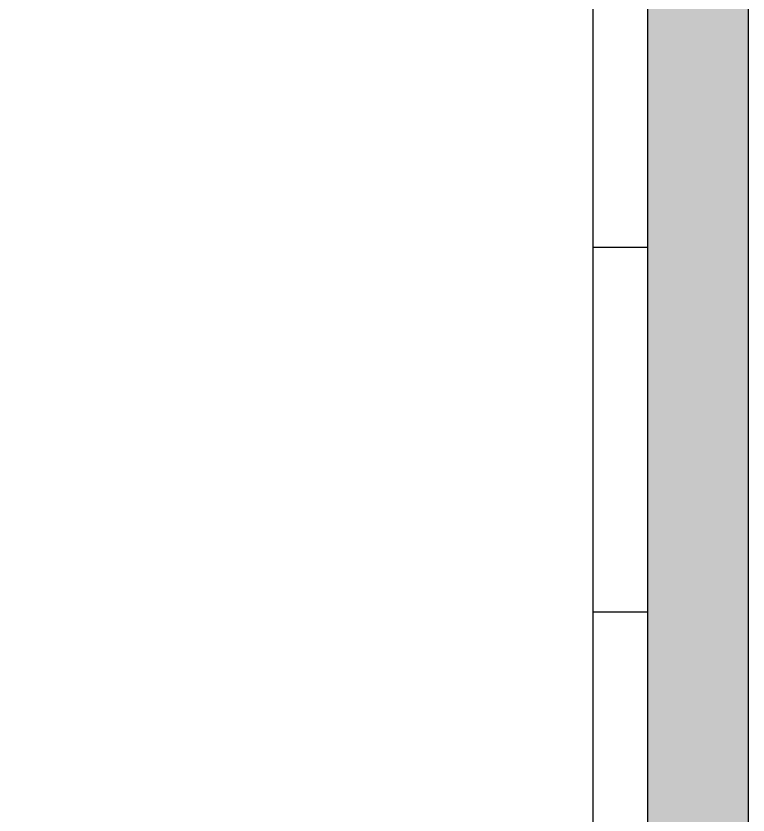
# Model space of a CAD drawing. Header units: millimetres. Extents: x 0 to 460316, y -63250 to 103204.
# Drawn here: x 223920 to 225928, y 88764 to 90954 of the extents above; entities that cross this region are included whole.
import ezdxf
from ezdxf.enums import TextEntityAlignment as Align

# ---------------------------------------------------------------- set-up
doc = ezdxf.new("R2010")
doc.units = ezdxf.units.MM
doc.header["$LTSCALE"] = 25
for name, color, linetype in [('2-con', 2, 'Continuous'), ('ac-Ref', 8, 'Continuous'), ('ac-wall-fin', 3, 'Continuous'), ('FORM(YOURNAME)-11', 1, 'Continuous')]:
    doc.layers.add(name, color=color, linetype=linetype)
doc.styles.add('YOURNAME', font='HY울릉도M.TTF')

# ---------------------------------------------------------------- blocks, each defined once
blk = doc.blocks.new('A$C43c8e90a')
at = {"layer": 'ac-Ref'}
h = blk.add_hatch(color=256, dxfattribs=at)
h.dxf.hatch_style = 1
h.paths.add_polyline_path([(6388.4, 12355.1), (5843.4, 12355.1), (5843.4, 13365.1), (6408.4, 13365.1), (6408.4, 13565.1), (5643.4, 13565.1), (5643.4, 12155.1), (6118.4, 12155.1), (6118.4, 8981.7), (6388.4, 8981.7)])
h.paths.add_polyline_path([(9278.4, 11521.7), (9278.4, 13766.7), (9048.4, 13766.7), (9048.4, 13365.1), (9088.4, 13365.1), (9088.4, 9190.1), (7318.4, 9190.1), (7318.4, 8981.7), (9278.4, 8981.7)])
h.paths.add_polyline_path([(13256.4, 11394.7), (13523.4, 11394.7), (13523.4, 11595.6), (13258.4, 11595.6), (13258.4, 12366.7), (12390.4, 12366.7), (12390.4, 12166.7), (13080.4, 12166.7), (13080.4, 9191.7), (12268.4, 9191.7), (12268.4, 9056.7), (13263.4, 9056.7), (13263.4, 9256.7), (13256.4, 9256.7)])
h.paths.add_polyline_path([(15023.4, 13621.7), (14048.4, 13621.7), (14048.4, 13421.7), (14823.4, 13421.7), (14823.4, 12631.7), (14188.4, 12631.7), (14188.4, 11595.6), (14103.4, 11595.6), (14103.4, 11394.7), (14738.4, 11394.7), (14738.4, 9256.7), (14738.4, 9056.7), (14748.4, 9056.7), (14748.4, 4116.7), (13961.4, 4116.7), (13961.4, 3924.7), (14914.4, 3924.7), (14914.4, 2844.7), (14024.4, 2844.7), (14024.4, 2644.7), (15023.4, 2644.7)])
h.paths.add_polyline_path([(11190.4, 12366.7), (10665.4, 12366.7), (10665.4, 11521.7), (10940.4, 11521.7), (10940.4, 12166.7), (11190.4, 12166.7)])
h.paths.add_polyline_path([(12933.4, 7896.7), (11883.4, 7896.7), (11883.4, 7696.7), (12933.4, 7696.7)])
h.paths.add_polyline_path([(10856.4, 7896.7), (10646.4, 7896.7), (10646.4, 3924.7), (11261.4, 3924.7), (11261.4, 4116.7), (10856.4, 4116.7)])
h.paths.add_polyline_path([(10936.4, 2844.7), (10736.4, 2844.7), (10736.4, 2274.7), (10936.4, 2274.7)])
h.paths.add_polyline_path([(6216.4, 3944.7), (6846.4, 3944.7), (6846.4, 4144.7), (6128.4, 4144.7), (6128.4, 7599.7), (5938.4, 7599.7), (5938.4, 2659.7), (5923.4, 2659.7), (5923.4, 2459.7), (6016.4, 2459.7), (6016.4, 2274.7), (6936.4, 2274.7), (6936.4, 2474.7), (6216.4, 2474.7)])
h.paths.add_polyline_path([(2923.4, 7399.7), (5008.4, 7399.7), (5008.4, 7599.7), (2958.4, 7599.7), (2958.4, 9764.7), (4558.4, 9764.7), (4558.4, 8364.7), (4758.4, 8364.7), (4758.4, 10361.7), (5178.4, 10361.7), (5178.4, 10561.7), (4558.4, 10561.7), (4558.4, 9934.7), (2723.4, 9934.7), (2723.4, 2459.7), (3343.4, 2459.7), (3343.4, 2659.7), (2923.4, 2659.7)])
h = blk.add_hatch(color=256, dxfattribs=at)
h.dxf.hatch_style = 1
h.paths.add_polyline_path([(15023.4, 13621.7), (14048.4, 13621.7), (14048.4, 13421.7), (14823.4, 13421.7), (14823.4, 12631.7), (14188.4, 12631.7), (14188.4, 11595.6), (14103.4, 11595.6), (14103.4, 11394.7), (14738.4, 11394.7), (14738.4, 9256.7), (14048.4, 9256.7), (14048.4, 9056.7), (14748.4, 9056.7), (14748.4, 4116.7), (13961.4, 4116.7), (13961.4, 3924.7), (14914.4, 3924.7), (14914.4, 2844.7), (14024.4, 2844.7), (14024.4, 2644.7), (15023.4, 2644.7)])
at = {"layer": '2-con'}
blk.add_lwpolyline([(14048.4, 13421.7), (14048.4, 13621.7), (15023.4, 13621.7), (15023.4, 2644.7), (14024.4, 2644.7), (14024.4, 2844.7), (14914.4, 2844.7), (14914.4, 3924.7), (13961.4, 3924.7), (13961.4, 4116.7), (14748.4, 4116.7), (14748.4, 9056.7), (14048.4, 9056.7), (14048.4, 9256.7), (14738.4, 9256.7), (14738.4, 11394.7), (14103.4, 11394.7), (14103.4, 11595.6), (14188.4, 11595.6), (14188.4, 12631.7), (14823.4, 12631.7), (14823.4, 13421.7)], close=True, dxfattribs=at)
at = {"layer": 'ac-wall-fin'}
for p, q in [((14598.4, 4116.7), (14598.4, 7678.7)), ((14598.4, 6076.7), (14748.4, 6076.7)), ((14598.4, 5076.7), (14748.4, 5076.7))]:
    blk.add_line(p, q, dxfattribs=at)
at = {"layer": 'FORM(YOURNAME)-11', "color": 3, "style": 'YOURNAME'}
for tag, height, p in [('1', 112.6, (41267.9, 5868.1)), ('2', 112.6, (41267.9, 5707.2)), ('3', 112.6, (41267.9, 5385.4)), ('4', 112.6, (41267.9, 4902.8)), ('5', 128.7, (41267.9, 4323.6)), ('6', 128.7, (41267.9, 3760.4)), ('7', 128.7, (41267.9, 3197.3)), ('8', 128.7, (41267.9, 2634.2)), ('9', 128.7, (41267.9, 2071.1)), ('10', 128.7, (40205.3, 1524)), ('11', 128.7, (41267.9, 1507.9)), ('12', 128.7, (40205.3, 960.9)), ('13', 128.7, (41267.9, 960.9))]:
    blk.add_attdef(tag, text='', height=height, dxfattribs=at).set_placement(p, align=Align.MIDDLE_RIGHT)

msp = doc.modelspace()

# ---------------------------------------------------------------- block references
at = {"layer": 'ac-Ref'}
msp.add_blockref('A$C43c8e90a', (210904.25, 84244.02), dxfattribs=at)

doc.saveas('drawing.dxf')
